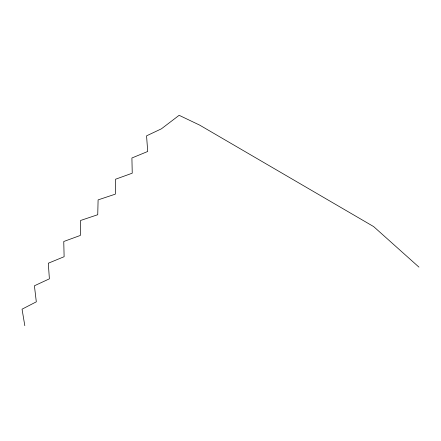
<?xml version="1.0" encoding="UTF-8"?>
<svg xmlns="http://www.w3.org/2000/svg" width="441" height="441" viewBox="0 0 441 441"><rect width="100%" height="100%" fill="white"/><g stroke="black" fill="none" stroke-linecap="round" stroke-linejoin="round"><path stroke-width="0.66" d="M418.95 267.119L373.648 226.586L199.685 125.123L179.14 115.31L161.428 128.811L146.561 135.839L147.713 151.478L131.909 157.994L132.239 173.192L115.542 179.233L115.344 194.145L98.1 199.894L97.742 214.717L80.543 220.489L80.389 235.422L63.758 241.497L64.116 256.712L48.301 263.227L49.386 278.828L34.404 285.79L36.316 301.831L22.05 309.18L24.817 325.69"/></g></svg>
